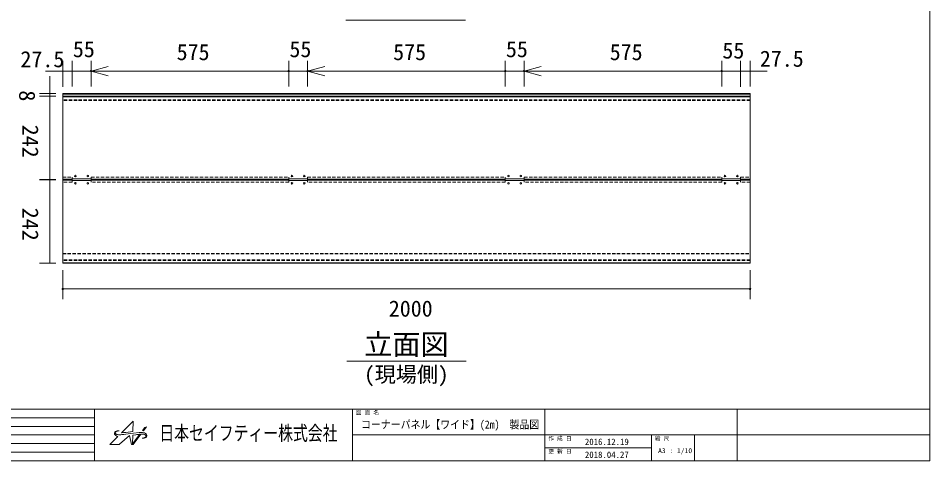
# Model space of a CAD drawing. Units: millimetres, scale not verified. Extents: x -2012 to 2012, y -1388 to 1388.
# Drawn here: x -640 to 2012, y -1388 to -101 of the extents above; entities that cross this region are included whole.
import ezdxf
from ezdxf.enums import TextEntityAlignment as Align

# ---------------------------------------------------------------- set-up
doc = ezdxf.new("R2010")
doc.units = ezdxf.units.MM
doc.header["$LTSCALE"] = 8
doc.header["$PDMODE"] = 32
doc.header["$PDSIZE"] = 4
doc.linetypes.add('DASHED1', pattern=[1.8, 1.2, -0.6])
for name, color, linetype, lineweight in [('0-0_(2m)幅広ｺｰﾅｰ', 7, 'Continuous', 9), ('0-1_0', 7, 'Continuous', 9), ('0-4_ﾛｺﾞ', 4, 'Continuous', 5), ('0-5_図面枠', 7, 'Continuous', 9)]:
    doc.layers.add(name, color=color, linetype=linetype, lineweight=lineweight)
doc.styles.add('ＭＳ ゴシック', font='')
doc.styles.get('ＭＳ ゴシック').set_extended_font_data('MS Gothic')

msp = doc.modelspace()

# ---------------------------------------------------------------- linework, layer by layer
at = {"layer": '0-0_(2m)幅広ｺｰﾅｰ'}
for p, q in [((-510.402, -320.198), (-510.402, -570.198)), ((-510.402, -320.198), (1489.598, -320.198)), ((-510.402, -321.588), (1489.598, -321.588)), ((-510.402, -328.006), (1489.598, -328.006)), ((1489.598, -328.198), (-510.402, -328.198)), ((1489.598, -329.588), (-510.402, -329.588)), ((1489.598, -570.198), (1489.598, -320.198)), ((-510.402, -568.992), (-482.902, -568.992)), ((-510.402, -570.198), (-482.902, -570.198)), ((-482.902, -571.198), (-510.402, -571.198)), ((-510.402, -571.198), (-510.402, -813.198)), ((-482.902, -572.402), (-510.402, -572.402)), ((-482.902, -570.198), (-482.902, -568.198)), ((-482.902, -568.198), (-427.902, -568.198)), ((-482.902, -573.198), (-482.902, -571.198)), ((-427.902, -573.198), (-482.902, -573.198)), ((-427.902, -568.198), (-427.902, -570.198)), ((-427.902, -568.992), (147.098, -568.992)), ((-427.902, -570.198), (147.098, -570.198)), ((147.098, -571.198), (-427.902, -571.198)), ((-427.902, -571.198), (-427.902, -573.198)), ((147.098, -572.402), (-427.902, -572.402)), ((147.098, -570.198), (147.098, -568.198)), ((147.098, -568.198), (202.098, -568.198)), ((202.098, -568.198), (202.098, -570.198)), ((202.098, -568.992), (777.098, -568.992)), ((202.098, -570.198), (777.098, -570.198)), ((777.098, -571.198), (202.098, -571.198)), ((777.098, -572.402), (202.098, -572.402)), ((777.098, -570.198), (777.098, -568.198)), ((777.098, -568.198), (832.098, -568.198)), ((777.098, -573.198), (777.098, -571.198)), ((832.098, -573.198), (777.098, -573.198)), ((832.098, -568.198), (832.098, -570.198)), ((832.098, -568.992), (1407.098, -568.992)), ((832.098, -570.198), (1407.098, -570.198)), ((1407.098, -571.198), (832.098, -571.198)), ((832.098, -571.198), (832.098, -573.198)), ((1407.098, -572.402), (832.098, -572.402)), ((1407.098, -570.198), (1407.098, -568.198)), ((1407.098, -568.198), (1462.098, -568.198)), ((1407.098, -573.198), (1407.098, -571.198)), ((1462.098, -568.198), (1462.098, -570.198)), ((1462.098, -568.992), (1489.598, -568.992)), ((1462.098, -570.198), (1489.598, -570.198)), ((1489.598, -571.198), (1462.098, -571.198)), ((1489.598, -572.402), (1462.098, -572.402)), ((1489.598, -813.198), (1489.598, -571.198)), ((-510.402, -811.806), (1489.598, -811.806)), ((-510.402, -813.198), (1489.598, -813.198))]:
    msp.add_line(p, q, dxfattribs=at)
at = {"layer": '0-0_(2m)幅広ｺｰﾅｰ', "linetype": 'DASHED1'}
for p, q in [((-510.402, -321.398), (1489.598, -321.398)), ((-510.402, -321.588), (1489.598, -321.588)), ((-510.402, -328.006), (1489.598, -328.006)), ((1489.598, -329.398), (-510.402, -329.398)), ((1489.598, -329.588), (-510.402, -329.588)), ((1489.598, -338.806), (-510.402, -338.806)), ((1489.598, -338.998), (-510.402, -338.998)), ((1489.598, -340.198), (-510.402, -340.198)), ((-510.402, -563.198), (-482.902, -563.198)), ((-510.402, -568.992), (-482.902, -568.992)), ((-510.402, -568.998), (-482.902, -568.998)), ((-482.902, -572.398), (-510.402, -572.398)), ((-482.902, -572.402), (-510.402, -572.402)), ((-482.902, -578.198), (-510.402, -578.198)), ((-482.902, -563.198), (-482.902, -568.198)), ((-482.902, -573.198), (-482.902, -578.198)), ((-427.902, -568.992), (147.098, -568.992)), ((-427.902, -568.998), (147.098, -568.998)), ((147.098, -572.398), (-427.902, -572.398)), ((147.098, -572.402), (-427.902, -572.402)), ((147.098, -563.198), (147.098, -568.198)), ((147.098, -573.198), (147.098, -578.198)), ((202.098, -568.992), (777.098, -568.992)), ((202.098, -568.998), (777.098, -568.998)), ((777.098, -572.398), (202.098, -572.398)), ((777.098, -572.402), (202.098, -572.402)), ((777.098, -563.198), (777.098, -568.198)), ((777.098, -573.198), (777.098, -578.198)), ((832.098, -568.992), (1407.098, -568.992)), ((832.098, -568.998), (1407.098, -568.998)), ((1407.098, -572.398), (832.098, -572.398)), ((1407.098, -572.402), (832.098, -572.402)), ((832.098, -578.198), (832.098, -573.198)), ((1407.098, -578.198), (832.098, -578.198)), ((1407.098, -563.198), (1407.098, -568.198)), ((1407.098, -573.198), (1407.098, -578.198)), ((1462.098, -563.198), (1489.598, -563.198)), ((1462.098, -568.198), (1462.098, -563.198)), ((1462.098, -568.992), (1489.598, -568.992)), ((1462.098, -568.998), (1489.598, -568.998)), ((1489.598, -572.398), (1462.098, -572.398)), ((1489.598, -572.402), (1462.098, -572.402)), ((-510.402, -785.198), (1489.598, -785.198)), ((-510.402, -786.398), (1489.598, -786.398)), ((-510.402, -786.588), (1489.598, -786.588)), ((1489.598, -803.806), (-510.402, -803.806)), ((1489.598, -803.998), (-510.402, -803.998)), ((1489.598, -805.198), (-510.402, -805.198)), ((1489.598, -805.388), (-510.402, -805.388)), ((-510.402, -811.806), (1489.598, -811.806)), ((-510.402, -811.998), (1489.598, -811.998))]:
    msp.add_line(p, q, dxfattribs=at)
for points in [[(-427.902, -568.198), (-427.902, -563.198), (147.098, -563.198)], [(147.098, -578.198), (-427.902, -578.198), (-427.902, -573.198)], [(202.098, -568.198), (202.098, -563.198), (777.098, -563.198)], [(777.098, -578.198), (202.098, -578.198), (202.098, -573.198)], [(832.098, -568.198), (832.098, -563.198), (1407.098, -563.198)], [(1489.598, -578.198), (1462.098, -578.198), (1462.098, -573.198)]]:
    msp.add_lwpolyline(points, dxfattribs=at)
at = {"layer": '0-0_(2m)幅広ｺｰﾅｰ'}
for points in [[(202.098, -571.198), (202.098, -573.198), (147.098, -573.198), (147.098, -571.198)], [(1462.098, -571.198), (1462.098, -573.198), (1407.098, -573.198)]]:
    msp.add_lwpolyline(points, dxfattribs=at)
for centre in [(-473.402, -560.198), (-473.402, -581.198), (-437.402, -560.198), (-437.402, -581.198), (156.598, -560.198), (156.598, -581.198), (192.598, -560.198), (192.598, -581.198), (786.598, -560.198), (786.598, -581.198), (822.598, -560.198), (822.598, -581.198), (1416.598, -560.198), (1416.598, -581.198), (1452.598, -560.198), (1452.598, -581.198)]:
    msp.add_circle(centre, 2.25, dxfattribs=at)
at = {"layer": '0-1_0'}
for p, q in [((-510.402, -300.893), (-510.402, -225.084)), ((-482.902, -300.198), (-482.902, -225.084)), ((-482.902, -300.198), (-482.902, -225.084)), ((-427.902, -300.198), (-427.902, -225.084)), ((-427.902, -300.19), (-427.902, -225.084)), ((147.098, -300.19), (147.098, -225.084)), ((147.098, -300.198), (147.098, -225.084)), ((202.098, -300.198), (202.098, -225.084)), ((202.098, -300.19), (202.098, -225.084)), ((777.098, -300.19), (777.098, -225.084)), ((777.098, -300.198), (777.098, -225.084)), ((832.098, -300.198), (832.098, -225.084)), ((832.098, -300.19), (832.098, -225.084)), ((1407.098, -300.19), (1407.098, -225.084)), ((1407.127, -300.19), (1407.127, -225.084)), ((1462.127, -300.198), (1462.127, -225.084)), ((1462.127, -300.893), (1462.127, -225.084)), ((1489.598, -300.198), (1489.598, -225.084)), ((-510.402, -255.084), (-560.402, -255.084)), ((-482.902, -255.084), (-532.902, -255.084)), ((-510.402, -255.084), (-482.902, -255.084)), ((-482.902, -255.084), (-427.902, -255.084)), ((-482.902, -255.084), (-432.902, -255.084)), ((-427.902, -255.084), (-377.902, -255.084)), ((147.098, -255.084), (-427.902, -255.084)), ((-377.902, -255.084), (-327.902, -255.084)), ((-377.902, -255.084), (97.098, -255.084)), ((147.098, -255.084), (97.098, -255.084)), ((147.098, -255.084), (202.098, -255.084)), ((202.098, -255.084), (252.098, -255.084)), ((777.098, -255.084), (202.098, -255.084)), ((252.098, -255.084), (302.098, -255.084)), ((252.098, -255.084), (727.098, -255.084)), ((777.098, -255.084), (727.098, -255.084)), ((777.098, -255.084), (832.098, -255.084)), ((832.098, -255.084), (882.098, -255.084)), ((1407.098, -255.084), (832.098, -255.084)), ((882.098, -255.084), (932.098, -255.084)), ((882.098, -255.084), (1357.098, -255.084)), ((1407.127, -255.084), (1357.127, -255.084)), ((1407.127, -255.084), (1462.127, -255.084)), ((1462.127, -255.084), (1412.127, -255.084)), ((1462.127, -255.084), (1512.127, -255.084)), ((1462.127, -255.084), (1489.598, -255.084)), ((1489.598, -255.084), (1539.598, -255.084)), ((-548.049, -320.198), (-548.049, -270.198)), ((-530.402, -320.198), (-578.049, -320.198)), ((-530.402, -328.198), (-578.049, -328.198)), ((-530.402, -328.198), (-578.049, -328.198)), ((-548.049, -320.198), (-548.049, -328.198)), ((-548.049, -328.198), (-548.049, -378.198)), ((-548.049, -570.198), (-548.049, -328.198)), ((-530.402, -570.198), (-578.049, -570.198)), ((-530.402, -571.198), (-578.049, -571.198)), ((-548.049, -813.198), (-548.049, -571.198)), ((-530.402, -813.198), (-578.049, -813.198)), ((-510.402, -833.198), (-510.402, -918.302)), ((1489.598, -833.198), (1489.598, -918.302)), ((-510.402, -888.302), (1489.598, -888.302)), ((1439.598, -888.302), (-460.402, -888.302))]:
    msp.add_line(p, q, dxfattribs=at)
for points in [[(-377.902, -268.482), (-427.902, -255.084), (-377.902, -241.686)], [(252.098, -268.482), (202.098, -255.084), (252.098, -241.686)], [(882.098, -268.482), (832.098, -255.084), (882.098, -241.686)]]:
    msp.add_lwpolyline(points, dxfattribs=at)
for p in [(-427.902, -255.084), (147.098, -255.084), (202.098, -255.084), (777.098, -255.084), (832.098, -255.084), (1407.098, -255.084), (-510.402, -888.302), (1489.598, -888.302)]:
    msp.add_point(p, dxfattribs=at)
at = {"layer": '0-4_ﾛｺﾞ'}
for p, q in [((-345.914, -1300.407), (-346.642, -1300.367)), ((-306.41, -1313.186), (-297.242, -1311.893)), ((-279.538, -1321.914), (-275.94, -1321.905))]:
    msp.add_line(p, q, dxfattribs=at)
for points in [[(-339.8, -1306.425), (-305.248, -1272.005), (-305.16, -1272.25), (-306.098, -1302.382), (-313.616, -1303.446)], [(-350.008, -1316.552), (-373.511, -1340.049), (-373.409, -1340.078), (-345.478, -1340.102), (-344.827, -1339.678), (-316.118, -1313.733), (-310.538, -1340.112), (-305.218, -1340.112), (-282.686, -1310.374), (-278.999, -1310.359)], [(-288.315, -1305.616), (-304.054, -1307.049), (-314.423, -1308.289), (-332.198, -1310.865)], [(-286.12, -1310.567), (-307.225, -1338.439), (-306.41, -1313.186)]]:
    msp.add_lwpolyline(points, dxfattribs=at)
msp.add_lwpolyline([(-277.962, -1299.615), (-275.034, -1300.17), (-266.637, -1289.065), (-271.528, -1291.15)], close=True, dxfattribs=at)
for centre, radius, start, end in [((-354.263, -1308.022), 5.907, 137.3376, 189.71275), ((-356.528, -1308.409), 3.61, 189.71275, 211.14694), ((-348.294, -1303.432), 13.231, 211.14694, 262.55517), ((-351.988, -1310.118), 9.002, 107.54618, 137.3376), ((-352.927, -1307), 4.674, 114.83245, 184.93336), ((-354.81, -1307.163), 2.784, 184.93336, 245.82613), ((-345.45, -1286.31), 25.641, 245.82613, 271.56003), ((-343.834, -1326.651), 26.326, 94.53365, 114.83245), ((-346.741, -1326.714), 26.407, 94.87761, 107.54618), ((-347.564, -1317.065), 16.723, 86.83781, 94.87761), ((-347.692, -1203.959), 108.022, 271.56003, 278.24678), ((-381.357, -824.587), 483.626, 274.92935, 278.0518), ((-381.357, -824.587), 483.626, 274.92935, 278.0518), ((-260.943, -1569.143), 259.798, 95.56117, 98.03149), ((-281.734, -1363.809), 58.564, 89.15854, 96.45212), ((-281.262, -1331.628), 26.379, 63.69068, 89.15854), ((-280.054, -1302.301), 19.62, 271.50312, 302.01879), ((-278.906, -1334.826), 24.467, 73.31829, 90.21697), ((-275.974, -1308.49), 13.415, 270.14682, 315.9742), ((-273.678, -1317.377), 6.251, 36.42787, 73.31829), ((-271.59, -1315.836), 3.656, 302.01879, 36.42787), ((-273.17, -1315.262), 8.122, 8.17288, 63.69068), ((-269.511, -1314.737), 4.426, 315.9742, 8.17288)]:
    msp.add_arc(centre, radius, start, end, dxfattribs=at)
at = {"layer": '0-5_図面枠'}
for p, q in [((2012.5, -1237.5), (2012.5, 1387.5)), ((313.87, -107.144), (661.331, -107.144)), ((315.867, -1097.699), (663.328, -1097.699)), ((-2012.5, -1237.5), (2012.5, -1237.5)), ((-417.5, -1237.5), (-417.5, -1387.5)), ((332.5, -1237.5), (332.5, -1387.5)), ((892.5, -1237.5), (892.5, -1387.5)), ((1452.5, -1237.5), (1452.5, -1387.5)), ((-2012.5, -1262.5), (-417.5, -1262.5)), ((-1527.5, -1287.5), (-417.5, -1287.5)), ((-1527.5, -1312.5), (-417.5, -1312.5)), ((332.5, -1312.5), (2012.5, -1312.5)), ((1202.5, -1312.5), (1202.5, -1387.5)), ((1327.5, -1312.5), (1327.5, -1387.5)), ((-1527.5, -1337.5), (-417.5, -1337.5)), ((1202.5, -1350), (892.5, -1350)), ((-1527.5, -1362.5), (-417.5, -1362.5))]:
    msp.add_line(p, q, dxfattribs=at)
for points in [[(-2012.5, -1387.5), (2012.5, -1387.5), (2012.5, 1387.5), (-2012.5, 1387.5)], [(-2012.5, 1387.5), (-2012.5, -1237.5), (2012.5, -1237.5)]]:
    msp.add_lwpolyline(points, dxfattribs=at)

# ---------------------------------------------------------------- texts
at = {"layer": '0-1_0', "color": 2, "style": 'ＭＳ ゴシック'}
for s, p in [('55', (-480.769, -228.651)), ('575', (-178.802, -237.276)), ('55', (149.231, -228.651)), ('575', (451.198, -237.276)), ('55', (779.231, -228.651)), ('575', (1081.198, -237.276)), ('55', (1409.027, -232.643)), ('27.5', (-633.347, -257.941)), ('27.5', (1518.041, -256.526)), ('2000', (438.398, -982.778))]:
    msp.add_text(s, height=46.92, dxfattribs=at).set_placement(p, align=Align.BOTTOM_LEFT)
for s, p in [('8', (-651.099, -310.99)), ('242', (-641.802, -410.798)), ('242', (-641.726, -652.182))]:
    msp.add_text(s, height=46.92, rotation=270, dxfattribs=at).set_placement(p, align=Align.BOTTOM_LEFT)
at = {"layer": '0-4_ﾛｺﾞ', "color": 7, "style": 'ＭＳ ゴシック', "width": 0.75}
msp.add_text('日本セイフティー株式会社', height=42.23, dxfattribs=at).set_placement((-229.15, -1341.005), align=Align.BOTTOM_LEFT)
at = {"layer": '0-5_図面枠', "style": 'ＭＳ ゴシック'}
for s, height, p in [('立面図', 60.06, (366.718, -1097.641)), ('(現場側)', 45.04, (366.718, -1172.561)), ('図 面 名', 11.73, (342.5, -1257.1)), ('作 成 日\u3000', 11.73, (902.5, -1332.1)), ('2016.12.19', 18.77, (1009.031, -1347.503)), ('縮 尺', 11.73, (1212.5, -1332.1)), ('A3 : 1/10', 14.08, (1221.96, -1369.548)), ('更 新 日\u3000', 11.73, (902.5, -1369.6)), ('2018.04.27', 18.77, (1009.031, -1385.003))]:
    msp.add_text(s, height=height, dxfattribs=at).set_placement(p, align=Align.BOTTOM_LEFT)
at = {"layer": '0-5_図面枠', "style": 'ＭＳ ゴシック', "width": 0.9}
msp.add_text('コーナーパネル【ワイド】(2m)\u3000製品図', height=23.46, dxfattribs=at).set_placement((357.713, -1300.984), align=Align.BOTTOM_LEFT)

doc.saveas('drawing.dxf')
